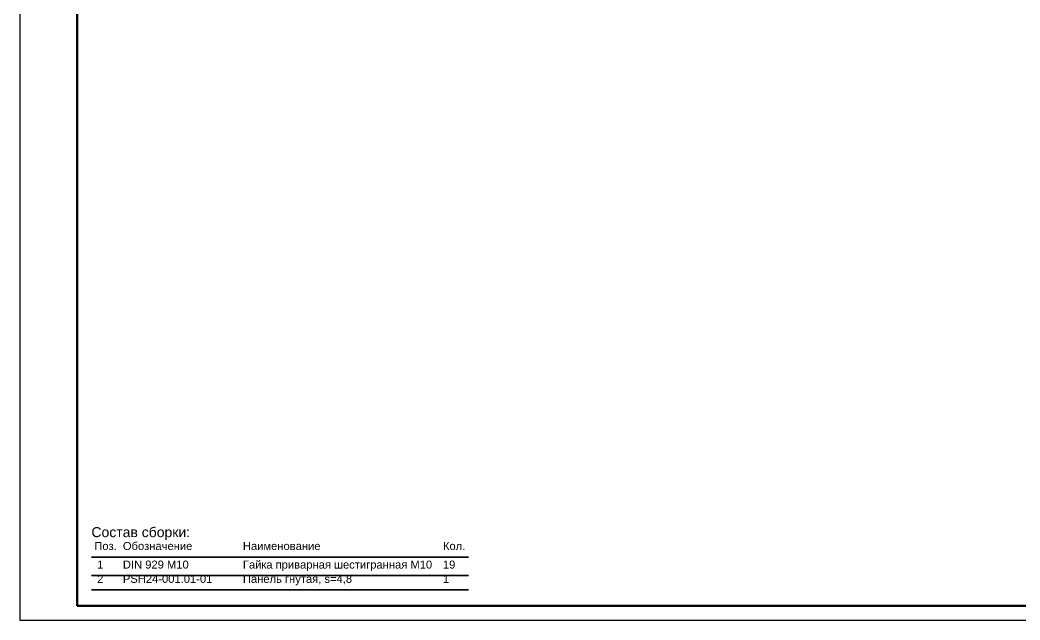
# Model space of a CAD drawing. Header units: millimetres. Extents: x 0 to 599, y 0 to 420.
# Drawn here: x 0 to 349.9, y 0 to 210 of the extents above; entities that cross this region are included whole.
import ezdxf

# ---------------------------------------------------------------- set-up
doc = ezdxf.new("R2010")
doc.units = ezdxf.units.MM
doc.styles.add('GOST', font='Arial')

msp = doc.modelspace()

# ---------------------------------------------------------------- linework, layer by layer
at = {"color": 8, "lineweight": 35}
for p, q in [((25, 22), (157, 22)), ((25, 15.6), (157, 15.6)), ((25, 10.6), (157, 10.6))]:
    msp.add_line(p, q, dxfattribs=at)
at = {"color": 7, "lineweight": 25}
msp.add_lwpolyline([(0, 0), (594, 0), (594, 420), (0, 420)], close=True, dxfattribs=at)
at = {"color": 7, "lineweight": 70}
msp.add_lwpolyline([(20, 5), (589, 5), (589, 415), (20, 415)], close=True, dxfattribs=at)

# ---------------------------------------------------------------- texts
at = {"color": 3, "style": 'GOST'}
for s, height, p in [('Состав сборки:', 3.5, (25, 29)), ('Поз.', 2.8, (26, 24.5)), ('Обозначение', 2.8, (36, 24.5)), ('Наименование', 2.8, (78, 24.5)), ('Кол.', 2.8, (148, 24.5)), ('Гайка приварная шестигранная М10', 2.8, (78, 18)), ('1', 2.8, (27, 18)), ('DIN 929 M10', 2.8, (36, 18)), ('19', 2.8, (148, 18)), ('2', 2.8, (27, 13)), ('PSH24-001.01-01', 2.8, (36, 13)), ('Панель гнутая, s=4,8', 2.8, (78, 13)), ('1', 2.8, (148, 13))]:
    msp.add_text(s, height=height, dxfattribs=at).set_placement(p)

doc.saveas('drawing.dxf')
